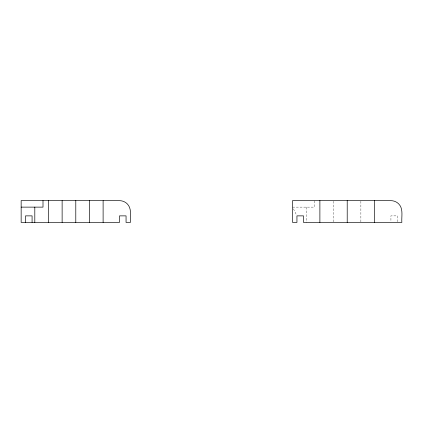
<?xml version="1.0" encoding="UTF-8"?>
<svg xmlns="http://www.w3.org/2000/svg" width="423" height="423" viewBox="0 0 423 423"><rect width="100%" height="100%" fill="white"/><g stroke="black" fill="none" stroke-linecap="round" stroke-linejoin="round"><path stroke-width="0.32" stroke-dasharray="2.12 1.59" d="M292.573 207.127L314.426 207.127L314.426 200.571M293.446 208.877L296.65 215.286M397.477 221.774L397.477 215.873L390.921 215.873L390.921 221.774M360.872 201.216L360.872 222.429M333.551 201.216L333.551 222.429M306.231 207.127L306.231 222.429"/><path stroke-width="0.63" d="M103.112 200.666L119.503 200.666A10.977 10.977 0 0 1 127.228 203.838C132.156 208.751 129.967 216.285 130.427 222.429L126.059 222.429L126.059 215.873L119.503 215.873L119.503 222.429L21.15 222.429L21.15 200.571L103.112 200.571L103.112 222.429M374.529 200.666L390.921 200.666A10.977 10.977 0 0 1 398.651 203.838C403.579 208.751 401.385 216.285 401.85 222.429L303.497 222.429L303.497 215.873L296.941 215.873L296.941 222.429L292.573 222.429L292.573 200.571L374.529 200.571L374.529 222.429M21.15 207.127L43.003 207.127L43.003 200.571M347.209 200.571L347.209 222.429M319.888 200.571L319.888 222.429M89.449 200.571L89.449 222.429M75.791 200.571L75.791 222.429M62.128 200.571L62.128 222.429M48.471 200.571L48.471 222.429M34.808 207.127L34.808 222.429M32.079 222.429L32.079 215.873L25.523 215.873L25.523 222.429"/></g></svg>
